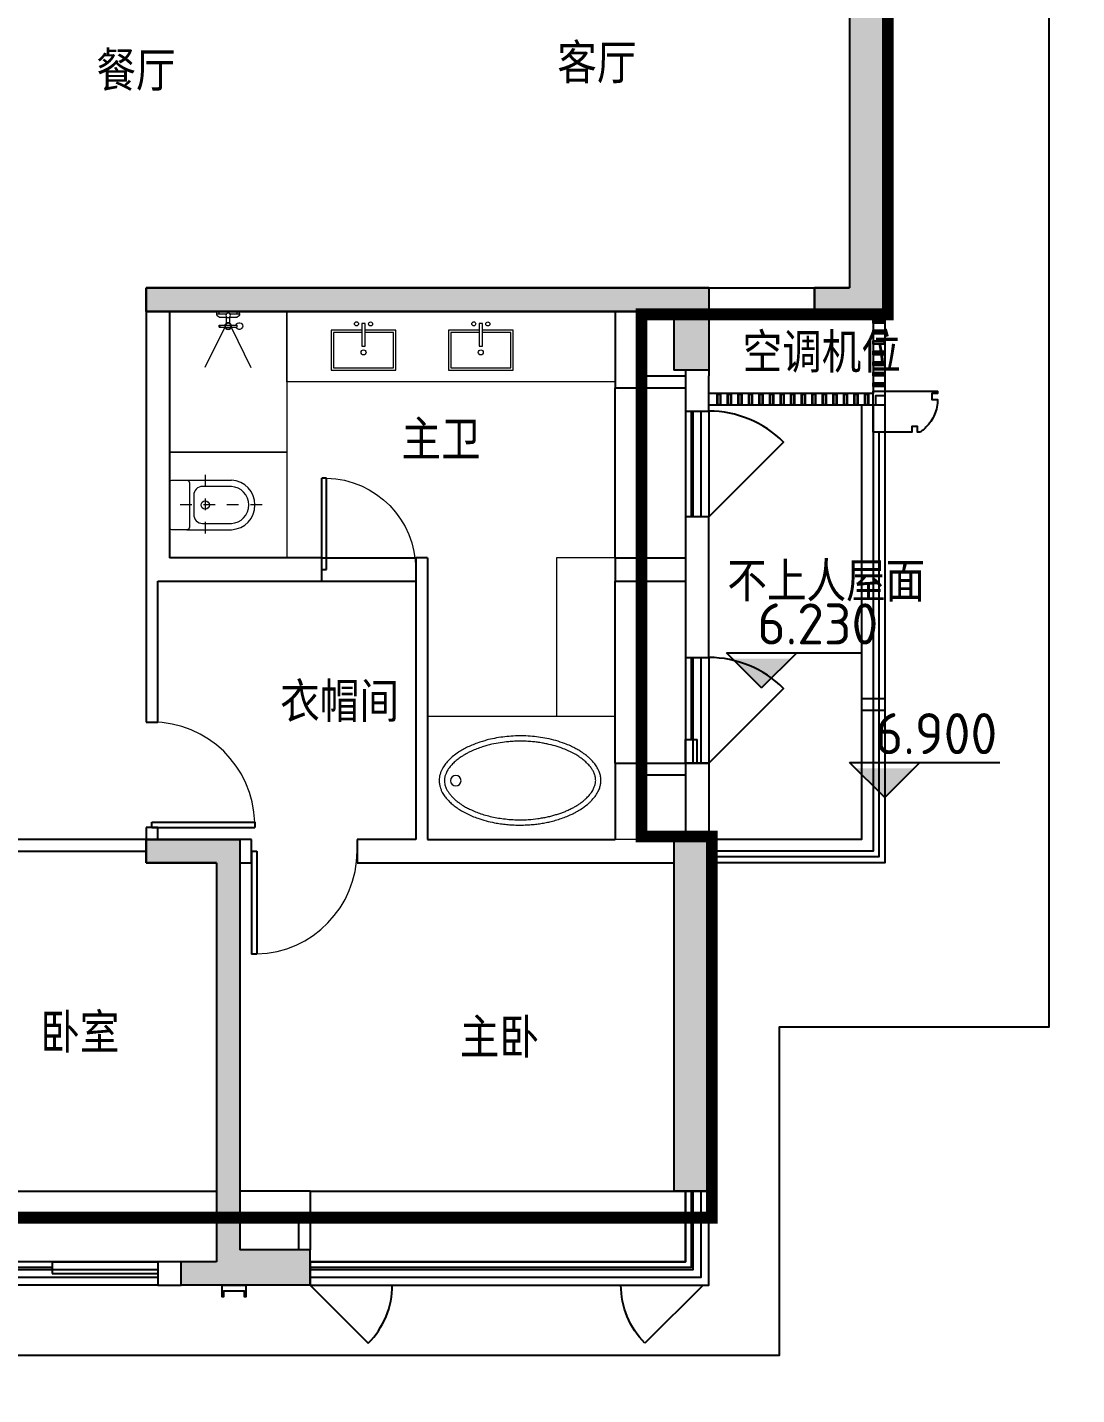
# Model space of a CAD drawing. Extents: x 512858 to 514372, y -232486 to -231710.
# Drawn here: x 513235.27 to 513244.21, y -231969.71 to -231958.06 of the extents above; entities that cross this region are included whole.
import ezdxf

# ---------------------------------------------------------------- set-up
doc = ezdxf.new("R2010")
doc.units = 0
doc.header["$LTSCALE"] = 1000
for name, pattern in [('B1+B2户型(2#3F右单元报审版）$0$__DASH', [0.35, 0.25, -0.1]), ('B1+B2户型(2#3F右单元报审版）$0$DASH', [0.35, 0.25, -0.1]), ('CACHE2', [0.1875, 0.125, -0.0625])]:
    doc.linetypes.add(name, pattern=pattern)
doc.layers.get('0').update_dxf_attribs({"color": 252})
for name, color, linetype in [('$计算结果', 7, 'Continuous'), ('0-铝板', 253, 'Continuous'), ('1-看线', 253, 'Continuous'), ('6#-造型-1F（实施版）金属型材-METAL-S', 253, 'Continuous'), ('A-ANNO-100-DIM-E', 253, 'Continuous'), ('A-ANNO-100-TXT', 252, 'Continuous'), ('A-GLAZ-E', 253, 'Continuous'), ('A-METAL-E', 253, 'Continuous'), ('A-PATT-COLU', 253, 'Continuous'), ('A-STR-CONC-B', 252, 'Continuous'), ('A-STR-CONC-E', 253, 'Continuous'), ('A-STR-CONC-H', 253, 'Continuous'), ('A-WALL-S', 252, 'Continuous'), ('B1+B2户型(2#3F右单元报审版）$0$A-DOOR', 253, 'Continuous'), ('B1+B2户型(2#3F右单元报审版）$0$A-METAL-S', 253, 'Continuous'), ('B1+B2户型(2#3F右单元报审版）$0$A-PART-S', 253, 'Continuous'), ('B1+B2户型(2#3F右单元报审版）$0$A-PATT-COLU', 253, 'Continuous'), ('B1+B2户型(2#3F右单元报审版）$0$A-STR-CONC-B', 253, 'Continuous'), ('B1+B2户型(2#3F右单元报审版）$0$A-STR-CONC-E', 253, 'Continuous'), ('B1+B2户型(2#3F右单元报审版）$0$A-STR-CONC-H', 253, 'Continuous'), ('B1+B2户型(2#3F右单元报审版）$0$A-WALL-S', 253, 'Continuous'), ('B1+B2户型(2#3F右单元报审版）$0$A-WINDOW', 253, 'Continuous'), ('PUB_TEXT', 252, 'Continuous')]:
    doc.layers.add(name, color=color, linetype=linetype)
doc.layers.add('B1+B2户型(2#3F右单元报审版）$0$AE-FURN-MOVE', color=253, linetype='Continuous', lineweight=20)
doc.layers.add('面积-计容-住宅-1', color=1, linetype='Continuous', lineweight=0)
doc.styles.add('dw', font='simhei.ttf')
doc.styles.add('TYDG_02', font='TSSDENG.shx', dxfattribs={"width": 0.8, "bigfont": 'hztxt.shx'})

# ---------------------------------------------------------------- blocks, each defined once
blk = doc.blocks.new('1新683F结构')
at = {"layer": 'A-PATT-COLU'}
for points in [[(-99807, -997171), (-99807, -1000971), (-99507, -1001171), (-99507, -997171)], [(-101307, -1001171), (-101007, -1000971), (-105807, -1000971), (-105807, -1001171)], [(-101007, -1000971), (-101307, -1001171), (-101307, -1001671), (-101007, -1001671)], [(-99507, -1001171), (-99807, -1000971), (-100107, -1000971), (-100107, -1001171)], [(-105207, -1005871), (-105007, -1005671), (-105807, -1005671), (-105807, -1005871)], [(-105007, -1005671), (-105207, -1005871), (-105207, -1009271), (-105107, -1009304), (-105007, -1009171)], [(-101307, -1005671), (-101307, -1008671), (-101007, -1008671), (-101007, -1005671)], [(-104407, -1009171), (-105007, -1009171), (-105107, -1009304), (-105107, -1009471), (-104407, -1009471)], [(-105107, -1009304), (-105207, -1009271), (-105507, -1009271), (-105507, -1009471), (-105107, -1009471)]]:
    blk.add_hatch(color=256, dxfattribs=at).paths.add_polyline_path(points)
at = {"layer": 'A-STR-CONC-B'}
for p, q in [((-99807, -997171), (-99807, -1000971)), ((-99507, -997171), (-99507, -1001171)), ((-101007, -1000971), (-105807, -1000971)), ((-105807, -1001171), (-105807, -1000971)), ((-101007, -1000971), (-101007, -1001671)), ((-99807, -1000971), (-100107, -1000971)), ((-100107, -1001171), (-100107, -1000971)), ((-101307, -1001171), (-105807, -1001171)), ((-101307, -1001171), (-101307, -1001671)), ((-99507, -1001171), (-100107, -1001171)), ((-101007, -1001671), (-101307, -1001671)), ((-105007, -1005671), (-105807, -1005671)), ((-105807, -1005871), (-105807, -1005671)), ((-105007, -1005671), (-105007, -1009171)), ((-101307, -1005671), (-101307, -1008671)), ((-101007, -1005671), (-101307, -1005671)), ((-101007, -1005671), (-101007, -1008671)), ((-105207, -1005871), (-105807, -1005871)), ((-105207, -1005871), (-105207, -1009271)), ((-101007, -1008671), (-101307, -1008671)), ((-104407, -1009171), (-105007, -1009171)), ((-104407, -1009471), (-104407, -1009171)), ((-105207, -1009271), (-105507, -1009271)), ((-105507, -1009471), (-105507, -1009271)), ((-105107, -1009471), (-105507, -1009471)), ((-104407, -1009471), (-105107, -1009471))]:
    blk.add_line(p, q, dxfattribs=at)
blk = doc.blocks.new('1新137B1+B2户型(2#3F右单元报审版）$0$6986586658ff3d')
at = {"layer": 'B1+B2户型(2#3F右单元报审版）$0$AE-FURN-MOVE'}
for p, q in [((-101, 77), (-82, 77)), ((-101, -77), (-101, 77)), ((-82, -77), (-82, 77)), ((-66, 14), (-13, 14)), ((-14, 13), (-14, 77)), ((13, 14), (14, 14)), ((14, 96), (34, 96)), ((14, 13), (14, 96)), ((14, 77), (34, 77)), ((-101, -67), (-82, -67)), ((-101, -77), (-82, -77)), ((-66, -14), (-13, -14)), ((-14, -77), (-14, -13)), ((13, -14), (14, -14)), ((14, -96), (14, -13)), ((14, -77), (34, -77)), ((14, -96), (34, -96))]:
    blk.add_line(p, q, dxfattribs=at)
for points in [[(-101, 27), (-445, 194)], [(-99, -28), (-445, -197)]]:
    blk.add_lwpolyline(points, dxfattribs=at)
for centre, radius in [((-91, 0), 28.8), ((-91, 0), 24), ((0, 0), 19.2)]:
    blk.add_circle(centre, radius, dxfattribs=at)
for centre, radius, start, end in [((-91, 96), 28.8, 289.4712, 250.5288), ((10, 72), 24.4, 78.4801, 168.9001), ((10, -72), 24.4, 191.0999, 281.5199)]:
    blk.add_arc(centre, radius, start, end, dxfattribs=at)
blk = doc.blocks.new('1新134B1+B2户型(2#3F右单元报审版）$0$69865866586652f-nezb')
at = {"color": 250, "linetype": 'B1+B2户型(2#3F右单元报审版）$0$DASH', "ltscale": 0.2}
for p, q in [((296757, 367901), (296757, 367111)), ((296501, 367416), (297013, 367416))]:
    blk.add_line(p, q, dxfattribs=at)
for p, q in [((296546, 367259), (296546, 367641)), ((296968, 367259), (296968, 367641))]:
    blk.add_line(p, q)
at = {"color": 250}
blk.add_lwpolyline([(296599, 367641), (296599, 367393, 0.414214), (296674, 367318), (296839, 367318, 0.414214), (296914, 367393), (296914, 367641)], format="xyb", dxfattribs=at)
blk.add_lwpolyline([(296546, 367259, -0.414214), (296567, 367281), (296947, 367281, -0.414214), (296968, 367259), (296968, 367132, -0.414214), (296947, 367111), (296567, 367111, -0.414214), (296546, 367132)], format="xyb", close=True)
blk.add_circle((296757, 367416), 35.2, dxfattribs=at)
blk.add_arc((296757, 367629), 211, 3.0492, 176.9508)
blk.add_arc((296757, 367629), 158, 3.0492, 176.9508, dxfattribs=at)
blk = doc.blocks.new('1新133B1+B2户型(2#3F右单元报审版）$0$235345')
at = {"layer": 'B1+B2户型(2#3F右单元报审版）$0$AE-FURN-MOVE', "extrusion": (0.001411, -2.82684e-05, 0.999999)}
for points in [[(20, 289), (20, 550), (-320, 550), (-320, 0), (20, 0), (20, 261)], [(0, 289), (0, 530), (-300, 530), (-300, 20), (0, 20), (0, 261)]]:
    blk.add_lwpolyline(points, dxfattribs=at)
at = {"layer": 'B1+B2户型(2#3F右单元报审版）$0$AE-FURN-MOVE', "extrusion": (0.001411, -2.82684e-05, 0.999999), "elevation": -1}
blk.add_lwpolyline([(-116, 261), (78, 261), (78, 289), (-116, 289)], close=True, dxfattribs=at)
at = {"layer": 'B1+B2户型(2#3F右单元报审版）$0$AE-FURN-MOVE'}
for centre, radius in [((74, 335), 17.1), ((-169, 275), 21.4), ((73, 215), 17.1)]:
    blk.add_circle(centre, radius, dxfattribs=at)
blk = doc.blocks.new('1新140B1+B2户型(2#3F右单元报审版）$0$yg')
at = {"layer": 'B1+B2户型(2#3F右单元报审版）$0$AE-FURN-MOVE'}
blk.add_circle((157, 0), 50, dxfattribs=at)
for points, knots in [([(0, 0), (0, -4), (0, -8), (1, -17), (1, -22), (2, -31), (3, -34), (4, -43), (5, -48), (8, -59), (10, -64), (14, -78), (18, -87), (26, -104), (30, -113), (43, -134), (51, -147), (71, -172), (82, -184), (107, -209), (120, -222), (150, -246), (166, -258), (197, -278), (211, -287), (241, -303), (256, -311), (288, -327), (304, -334), (339, -348), (356, -355), (390, -366), (405, -371), (436, -380), (452, -385), (493, -395), (518, -400), (570, -409), (596, -413), (649, -419), (675, -421), (729, -424), (756, -424), (809, -424), (836, -423), (890, -419), (916, -416), (968, -409), (994, -405), (1049, -394), (1078, -387), (1134, -371), (1161, -362), (1207, -345), (1226, -337), (1259, -322), (1273, -315), (1299, -301), (1311, -294), (1334, -281), (1346, -273), (1367, -259), (1377, -252), (1397, -237), (1406, -229), (1423, -214), (1431, -206), (1449, -189), (1458, -179), (1471, -163), (1476, -157), (1485, -144), (1489, -138), (1496, -126), (1500, -120), (1508, -104), (1512, -96), (1518, -81), (1520, -75), (1524, -63), (1526, -57), (1529, -44), (1530, -38), (1532, -25), (1532, -19), (1533, -9), (1533, -4), (1533, 3), (1532, 6), (1532, 14), (1531, 19), (1530, 31), (1529, 36), (1527, 47), (1525, 53), (1522, 64), (1520, 70), (1512, 90), (1506, 103), (1489, 132), (1480, 146), (1461, 169), (1453, 178), (1439, 193), (1433, 199), (1419, 212), (1413, 218), (1386, 240), (1365, 255), (1328, 279), (1314, 288), (1288, 302), (1278, 307), (1257, 318), (1245, 323), (1218, 335), (1201, 342), (1166, 355), (1148, 361), (1112, 373), (1093, 378), (1058, 387), (1042, 391), (1009, 397), (992, 401), (959, 406), (942, 409), (907, 413), (890, 415), (854, 418), (834, 419), (795, 420), (775, 421), (736, 420), (716, 420), (677, 418), (658, 416), (619, 413), (600, 410), (562, 405), (543, 402), (497, 393), (470, 387), (418, 373), (392, 365), (349, 350), (330, 343), (295, 328), (277, 320), (244, 303), (228, 295), (198, 277), (184, 268), (157, 249), (144, 239), (120, 220), (109, 210), (93, 194), (87, 188), (77, 177), (72, 171), (62, 160), (58, 154), (49, 142), (45, 136), (37, 123), (33, 117), (25, 102), (21, 94), (14, 76), (11, 68), (7, 54), (6, 48), (4, 39), (3, 35), (2, 27), (1, 23), (1, 15), (0, 12), (0, 5), (0, 3), (0, 0)], [0, 0, 0, 0, 0.037021, 0.037021, 0.080732, 0.080732, 0.113851, 0.113851, 0.160008, 0.160008, 0.207084, 0.207084, 0.280428, 0.280428, 0.353771, 0.353771, 0.455292, 0.455292, 0.556813, 0.556813, 0.658334, 0.658334, 0.759855, 0.759855, 0.837553, 0.837553, 0.915251, 0.915251, 0.992948, 0.992948, 1.070646, 1.070646, 1.135217, 1.135217, 1.199787, 1.199787, 1.297776, 1.297776, 1.395764, 1.395764, 1.493752, 1.493752, 1.591741, 1.591741, 1.689729, 1.689729, 1.787717, 1.787717, 1.885706, 1.885706, 2.000766, 2.000766, 2.115826, 2.115826, 2.201815, 2.201815, 2.271991, 2.271991, 2.335451, 2.335451, 2.39891, 2.39891, 2.462369, 2.462369, 2.525829, 2.525829, 2.589288, 2.589288, 2.668531, 2.668531, 2.719375, 2.719375, 2.770219, 2.770219, 2.821062, 2.821062, 2.895968, 2.895968, 2.946183, 2.946183, 3.001676, 3.001676, 3.057168, 3.057168, 3.112661, 3.112661, 3.152327, 3.152327, 3.177247, 3.177247, 3.227089, 3.227089, 3.276931, 3.276931, 3.326773, 3.326773, 3.376615, 3.376615, 3.492619, 3.492619, 3.608623, 3.608623, 3.68062, 3.68062, 3.731228, 3.731228, 3.781836, 3.781836, 3.91484, 3.91484, 3.993303, 3.993303, 4.046118, 4.046118, 4.098933, 4.098933, 4.175453, 4.175453, 4.251973, 4.251973, 4.328494, 4.328494, 4.392238, 4.392238, 4.455982, 4.455982, 4.519726, 4.519726, 4.58347, 4.58347, 4.654987, 4.654987, 4.726504, 4.726504, 4.798021, 4.798021, 4.869538, 4.869538, 4.941055, 4.941055, 5.012573, 5.012573, 5.118454, 5.118454, 5.224335, 5.224335, 5.306415, 5.306415, 5.388495, 5.388495, 5.470575, 5.470575, 5.552655, 5.552655, 5.634735, 5.634735, 5.716815, 5.716815, 5.763416, 5.763416, 5.810018, 5.810018, 5.85662, 5.85662, 5.907934, 5.907934, 5.959249, 5.959249, 6.032726, 6.032726, 6.106203, 6.106203, 6.154904, 6.154904, 6.190129, 6.190129, 6.225355, 6.225355, 6.259538, 6.259538, 6.283185, 6.283185, 6.283185, 6.283185]), ([(50, 0), (50, -5), (50, -11), (51, -20), (52, -25), (53, -33), (54, -37), (56, -46), (58, -51), (61, -60), (63, -64), (69, -80), (75, -91), (87, -110), (92, -118), (102, -131), (107, -137), (116, -147), (121, -153), (132, -164), (137, -169), (148, -179), (154, -185), (167, -195), (173, -200), (193, -215), (206, -224), (229, -239), (238, -244), (257, -255), (266, -260), (286, -271), (296, -276), (323, -288), (339, -295), (373, -308), (391, -314), (424, -325), (438, -329), (468, -337), (484, -341), (525, -351), (552, -356), (605, -364), (632, -367), (678, -371), (696, -372), (733, -374), (751, -374), (788, -374), (806, -374), (844, -372), (864, -371), (899, -367), (915, -366), (946, -362), (962, -359), (992, -354), (1006, -351), (1047, -343), (1074, -336), (1126, -321), (1151, -312), (1194, -296), (1213, -288), (1239, -276), (1248, -271), (1266, -262), (1274, -258), (1290, -249), (1297, -245), (1310, -237), (1317, -232), (1331, -223), (1339, -218), (1352, -208), (1358, -203), (1370, -194), (1376, -189), (1392, -175), (1401, -166), (1415, -151), (1420, -146), (1428, -136), (1432, -131), (1439, -122), (1442, -117), (1452, -103), (1457, -94), (1464, -80), (1467, -75), (1471, -64), (1473, -58), (1476, -49), (1477, -45), (1479, -38), (1479, -35), (1481, -29), (1481, -26), (1482, -20), (1482, -18), (1482, -13), (1482, -10), (1483, -3), (1483, 1), (1482, 10), (1482, 15), (1481, 23), (1480, 26), (1478, 35), (1477, 40), (1474, 49), (1472, 54), (1468, 65), (1466, 70), (1461, 81), (1458, 86), (1451, 98), (1447, 104), (1439, 116), (1436, 120), (1428, 130), (1424, 135), (1412, 149), (1402, 159), (1386, 175), (1379, 181), (1366, 191), (1360, 196), (1348, 206), (1341, 210), (1327, 221), (1318, 226), (1301, 237), (1292, 243), (1272, 254), (1262, 259), (1238, 271), (1225, 277), (1201, 288), (1190, 293), (1167, 301), (1156, 306), (1132, 314), (1119, 318), (1094, 325), (1081, 329), (1054, 336), (1040, 340), (1011, 346), (996, 349), (967, 354), (951, 357), (906, 363), (875, 366), (821, 370), (797, 370), (754, 371), (735, 370), (697, 369), (678, 368), (638, 364), (616, 362), (573, 356), (551, 352), (509, 344), (489, 340), (448, 329), (429, 324), (391, 312), (373, 306), (339, 292), (322, 285), (293, 272), (281, 266), (256, 253), (243, 246), (222, 233), (215, 228), (200, 218), (193, 213), (176, 201), (167, 194), (153, 182), (148, 178), (139, 169), (134, 165), (122, 152), (114, 144), (100, 127), (94, 118), (83, 102), (78, 94), (69, 79), (66, 71), (61, 59), (59, 53), (55, 41), (54, 35), (51, 22), (51, 15), (50, 6), (50, 3), (50, 0)], [0, 0, 0, 0, 0.063551, 0.063551, 0.112445, 0.112445, 0.161338, 0.161338, 0.210745, 0.210745, 0.260152, 0.260152, 0.374501, 0.374501, 0.446731, 0.446731, 0.496686, 0.496686, 0.546641, 0.546641, 0.594786, 0.594786, 0.642931, 0.642931, 0.691076, 0.691076, 0.778683, 0.778683, 0.831735, 0.831735, 0.884787, 0.884787, 0.937839, 0.937839, 1.017992, 1.017992, 1.098145, 1.098145, 1.161479, 1.161479, 1.225971, 1.225971, 1.331338, 1.331338, 1.436706, 1.436706, 1.506435, 1.506435, 1.576165, 1.576165, 1.645894, 1.645894, 1.720048, 1.720048, 1.781579, 1.781579, 1.843111, 1.843111, 1.899371, 1.899371, 2.011891, 2.011891, 2.124411, 2.124411, 2.213491, 2.213491, 2.260409, 2.260409, 2.307328, 2.307328, 2.347694, 2.347694, 2.388061, 2.388061, 2.438513, 2.438513, 2.481394, 2.481394, 2.524274, 2.524274, 2.610034, 2.610034, 2.658521, 2.658521, 2.702819, 2.702819, 2.747116, 2.747116, 2.835711, 2.835711, 2.890833, 2.890833, 2.952008, 2.952008, 2.99153, 2.99153, 3.031052, 3.031052, 3.063824, 3.063824, 3.096596, 3.096596, 3.123505, 3.123505, 3.177323, 3.177323, 3.231141, 3.231141, 3.272252, 3.272252, 3.326686, 3.326686, 3.38112, 3.38112, 3.435555, 3.435555, 3.489989, 3.489989, 3.552714, 3.552714, 3.597223, 3.597223, 3.641732, 3.641732, 3.730751, 3.730751, 3.784873, 3.784873, 3.828851, 3.828851, 3.872829, 3.872829, 3.925913, 3.925913, 3.978997, 3.978997, 4.036125, 4.036125, 4.103233, 4.103233, 4.156175, 4.156175, 4.209118, 4.209118, 4.263967, 4.263967, 4.318817, 4.318817, 4.378019, 4.378019, 4.437222, 4.437222, 4.496424, 4.496424, 4.614829, 4.614829, 4.705101, 4.705101, 4.776994, 4.776994, 4.848886, 4.848886, 4.933348, 4.933348, 5.017809, 5.017809, 5.102271, 5.102271, 5.186733, 5.186733, 5.268161, 5.268161, 5.349588, 5.349588, 5.41233, 5.41233, 5.487032, 5.487032, 5.533635, 5.533635, 5.580738, 5.580738, 5.649342, 5.649342, 5.688436, 5.688436, 5.727529, 5.727529, 5.805717, 5.805717, 5.883904, 5.883904, 5.962091, 5.962091, 6.03947, 6.03947, 6.097192, 6.097192, 6.172115, 6.172115, 6.247037, 6.247037, 6.283185, 6.283185, 6.283185, 6.283185])]:
    blk.add_open_spline(points, degree=3, knots=knots, dxfattribs=at)
blk = doc.blocks.new('1新129B1+B2户型(2#3F右单元报审版）$0$$DorLib2D$00000114')
at = {"color": 0}
blk.add_line((0.5, 0), (-0.207, 0.707), dxfattribs=at)
blk.add_arc((0.5, 0), 1, 135, 180, dxfattribs=at)
blk = doc.blocks.new('1新132B1+B2户型(2#3F右单元报审版）$0$$WINLIB2D$00000001')
at = {"color": 0}
for points in [[(-0.5, 0.5), (-0.5, -0.5)], [(-0.5, 0.5), (0.5, 0.5)], [(0.5, -0.5), (0.5, 0.5)], [(0.5, 0.1667), (-0.5, 0.1667)], [(0.5, -0.1667), (-0.5, -0.1667)], [(-0.5, -0.5), (0.5, -0.5)]]:
    blk.add_lwpolyline(points, dxfattribs=at)
blk = doc.blocks.new('1新128B1+B2户型(2#3F右单元报审版）$0$$DorLib2D$00000001')
for p, q in [((0.45, 0.975), (0.5, 0.975)), ((0.45, 0), (0.45, 0.975)), ((0.5, 0), (0.5, 0.975)), ((0.5, 0), (0.45, 0))]:
    blk.add_line(p, q)
at = {"lineweight": 13}
blk.add_arc((0.475, 0), 0.975, 91.4693, 180, dxfattribs=at)
blk = doc.blocks.new('1新126B1+B2户型(2#3F右单元报审版）')
at = {"layer": 'B1+B2户型(2#3F右单元报审版）$0$A-PATT-COLU'}
for points in [[(-99507, -997471), (-99807, -997471), (-99807, -1000971), (-99507, -1001171)], [(-105807, -1001171), (-101707, -1001171), (-101707, -1000971), (-105807, -1000971)], [(-101707, -1000971), (-101707, -1001171), (-101307, -1001171), (-101007, -1000971)], [(-101007, -1000971), (-101307, -1001171), (-101307, -1001671), (-101007, -1001671)], [(-100107, -1001171), (-99507, -1001171), (-99807, -1000971), (-100107, -1000971)], [(-105807, -1005871), (-105207, -1005871), (-105007, -1005671), (-105807, -1005671)], [(-105007, -1005671), (-105207, -1005871), (-105207, -1008771), (-105007, -1008771)], [(-101307, -1005671), (-101307, -1005771), (-101007, -1005771), (-101007, -1005671)], [(-101007, -1005771), (-101307, -1005771), (-101307, -1008671), (-101007, -1008671)], [(-105007, -1008771), (-105207, -1008771), (-105207, -1009271), (-105107, -1009304), (-105007, -1009171)], [(-104507, -1009471), (-104507, -1009171), (-105007, -1009171), (-105107, -1009304), (-105107, -1009471)], [(-104407, -1009171), (-104507, -1009171), (-104507, -1009471), (-104407, -1009471)], [(-105107, -1009304), (-105207, -1009271), (-105507, -1009271), (-105507, -1009471), (-105107, -1009471)]]:
    blk.add_hatch(color=256, dxfattribs=at).paths.add_polyline_path(points)
at = {"layer": 'B1+B2户型(2#3F右单元报审版）$0$A-DOOR'}
for p, q in [((-104307, -1003271), (-103507, -1003271)), ((-104307, -1003471), (-103507, -1003471))]:
    blk.add_line(p, q, dxfattribs=at)
at = {"layer": 'B1+B2户型(2#3F右单元报审版）$0$A-METAL-S'}
for points in [[(-99507, -1001241), (-99507, -1001271), (-99607, -1001271), (-99607, -1001241)], [(-99512, -1001246), (-99512, -1001266), (-99602, -1001266), (-99602, -1001246)], [(-99507, -1001331), (-99507, -1001361), (-99607, -1001361), (-99607, -1001331)], [(-99512, -1001336), (-99512, -1001356), (-99602, -1001356), (-99602, -1001336)], [(-99507, -1001421), (-99507, -1001451), (-99607, -1001451), (-99607, -1001421)], [(-99512, -1001426), (-99512, -1001446), (-99602, -1001446), (-99602, -1001426)], [(-99507, -1001511), (-99507, -1001541), (-99607, -1001541), (-99607, -1001511)], [(-99507, -1001601), (-99507, -1001631), (-99607, -1001631), (-99607, -1001601)], [(-99512, -1001516), (-99512, -1001536), (-99602, -1001536), (-99602, -1001516)], [(-99512, -1001606), (-99512, -1001626), (-99602, -1001626), (-99602, -1001606)], [(-99507, -1001691), (-99507, -1001721), (-99607, -1001721), (-99607, -1001691)], [(-99512, -1001696), (-99512, -1001716), (-99602, -1001716), (-99602, -1001696)], [(-99507, -1001781), (-99507, -1001811), (-99607, -1001811), (-99607, -1001781)], [(-99512, -1001786), (-99512, -1001806), (-99602, -1001806), (-99602, -1001786)], [(-100907, -1001971), (-100937, -1001971), (-100937, -1001871), (-100907, -1001871)], [(-100912, -1001966), (-100932, -1001966), (-100932, -1001876), (-100912, -1001876)], [(-100817, -1001971), (-100847, -1001971), (-100847, -1001871), (-100817, -1001871)], [(-100822, -1001966), (-100842, -1001966), (-100842, -1001876), (-100822, -1001876)], [(-100727, -1001971), (-100757, -1001971), (-100757, -1001871), (-100727, -1001871)], [(-100732, -1001966), (-100752, -1001966), (-100752, -1001876), (-100732, -1001876)], [(-100637, -1001971), (-100667, -1001971), (-100667, -1001871), (-100637, -1001871)], [(-100642, -1001966), (-100662, -1001966), (-100662, -1001876), (-100642, -1001876)], [(-100547, -1001971), (-100577, -1001971), (-100577, -1001871), (-100547, -1001871)], [(-100552, -1001966), (-100572, -1001966), (-100572, -1001876), (-100552, -1001876)], [(-100457, -1001971), (-100487, -1001971), (-100487, -1001871), (-100457, -1001871)], [(-100462, -1001966), (-100482, -1001966), (-100482, -1001876), (-100462, -1001876)], [(-100367, -1001971), (-100397, -1001971), (-100397, -1001871), (-100367, -1001871)], [(-100372, -1001966), (-100392, -1001966), (-100392, -1001876), (-100372, -1001876)], [(-100277, -1001971), (-100307, -1001971), (-100307, -1001871), (-100277, -1001871)], [(-100282, -1001966), (-100302, -1001966), (-100302, -1001876), (-100282, -1001876)], [(-100187, -1001971), (-100217, -1001971), (-100217, -1001871), (-100187, -1001871)], [(-100192, -1001966), (-100212, -1001966), (-100212, -1001876), (-100192, -1001876)], [(-100097, -1001971), (-100127, -1001971), (-100127, -1001871), (-100097, -1001871)], [(-100102, -1001966), (-100122, -1001966), (-100122, -1001876), (-100102, -1001876)], [(-100007, -1001971), (-100037, -1001971), (-100037, -1001871), (-100007, -1001871)], [(-100012, -1001966), (-100032, -1001966), (-100032, -1001876), (-100012, -1001876)], [(-99917, -1001971), (-99947, -1001971), (-99947, -1001871), (-99917, -1001871)], [(-99922, -1001966), (-99942, -1001966), (-99942, -1001876), (-99922, -1001876)], [(-99827, -1001971), (-99857, -1001971), (-99857, -1001871), (-99827, -1001871)], [(-99832, -1001966), (-99852, -1001966), (-99852, -1001876), (-99832, -1001876)], [(-99737, -1001971), (-99767, -1001971), (-99767, -1001871), (-99737, -1001871)], [(-99742, -1001966), (-99762, -1001966), (-99762, -1001876), (-99742, -1001876)], [(-99647, -1001971), (-99677, -1001971), (-99677, -1001871), (-99647, -1001871)], [(-99652, -1001966), (-99672, -1001966), (-99672, -1001876), (-99652, -1001876)]]:
    blk.add_lwpolyline(points, close=True, dxfattribs=at)
blk.add_lwpolyline([(-99507, -1001891), (-99587, -1001891), (-99587, -1001971)], dxfattribs=at)
at = {"layer": 'B1+B2户型(2#3F右单元报审版）$0$A-PART-S'}
for p, q in [((-101007, -1000971), (-100107, -1000971)), ((-101007, -1001171), (-100107, -1001171)), ((-101207, -1001671), (-101207, -1001721)), ((-101207, -1001721), (-101207, -1002021)), ((-101007, -1001671), (-101007, -1001721)), ((-101007, -1002021), (-101007, -1001721)), ((-101207, -1002021), (-101007, -1002021)), ((-101007, -1002921), (-101207, -1002921)), ((-101207, -1002921), (-101207, -1003371)), ((-101007, -1003371), (-101007, -1002921)), ((-101207, -1003371), (-101207, -1004121)), ((-101007, -1004121), (-101007, -1003371)), ((-101207, -1004121), (-101007, -1004121)), ((-101207, -1005021), (-101207, -1005671)), ((-101207, -1005021), (-101007, -1005021)), ((-101007, -1005021), (-101007, -1005671)), ((-105507, -1009271), (-105707, -1009271)), ((-105707, -1009271), (-105707, -1009471)), ((-105707, -1009471), (-105507, -1009471))]:
    blk.add_line(p, q, dxfattribs=at)
at = {"layer": 'B1+B2户型(2#3F右单元报审版）$0$A-STR-CONC-B'}
for p, q in [((-99807, -997471), (-99807, -1000971)), ((-99507, -997471), (-99507, -1001171)), ((-105807, -1000971), (-101707, -1000971)), ((-105807, -1000971), (-105807, -1001171)), ((-101707, -1000971), (-101007, -1000971)), ((-101007, -1000971), (-101007, -1001671)), ((-100107, -1000971), (-99807, -1000971)), ((-100107, -1000971), (-100107, -1001171)), ((-105807, -1001171), (-101707, -1001171)), ((-101707, -1001171), (-101307, -1001171)), ((-101307, -1001171), (-101307, -1001671)), ((-100107, -1001171), (-99507, -1001171)), ((-101007, -1001671), (-101307, -1001671)), ((-105807, -1005671), (-105007, -1005671)), ((-105807, -1005671), (-105807, -1005871)), ((-105007, -1005671), (-105007, -1008771)), ((-101307, -1005671), (-101307, -1005771)), ((-101007, -1005671), (-101307, -1005671)), ((-101007, -1005671), (-101007, -1005771)), ((-101307, -1005771), (-101307, -1008671)), ((-101007, -1005771), (-101007, -1008671)), ((-105807, -1005871), (-105207, -1005871)), ((-105207, -1005871), (-105207, -1008771)), ((-101007, -1008671), (-101307, -1008671)), ((-105207, -1008771), (-105207, -1009271)), ((-105007, -1008771), (-105007, -1009171)), ((-104507, -1009171), (-105007, -1009171)), ((-104407, -1009171), (-104507, -1009171)), ((-104407, -1009471), (-104407, -1009171)), ((-105207, -1009271), (-105507, -1009271)), ((-105507, -1009471), (-105507, -1009271)), ((-105107, -1009471), (-105507, -1009471)), ((-104507, -1009471), (-105107, -1009471)), ((-104407, -1009471), (-104507, -1009471))]:
    blk.add_line(p, q, dxfattribs=at)
at = {"layer": 'B1+B2户型(2#3F右单元报审版）$0$A-STR-CONC-E'}
for points in [[(-99507, -1001171), (-99507, -1001971), (-101007, -1001971)], [(-99607, -1001171), (-99607, -1001871), (-101007, -1001871)], [(-101807, -1003271), (-101807, -1001821)], [(-101807, -1005021), (-101807, -1003471)], [(-107807, -1008671), (-105207, -1008671)], [(-104407, -1008671), (-101207, -1008671)]]:
    blk.add_lwpolyline(points, dxfattribs=at)
at = {"layer": 'B1+B2户型(2#3F右单元报审版）$0$A-STR-CONC-H', "linetype": 'B1+B2户型(2#3F右单元报审版）$0$DASH'}
for points in [[(-101607, -1003271), (-101607, -1001821)], [(-101607, -1005021), (-101607, -1003471)], [(-107807, -1008871), (-105207, -1008871)], [(-104407, -1008871), (-101207, -1008871)]]:
    blk.add_lwpolyline(points, dxfattribs=at)
at = {"layer": 'B1+B2户型(2#3F右单元报审版）$0$A-WALL-S'}
for p, q in [((-105807, -1001171), (-105807, -1003371)), ((-105607, -1001171), (-105607, -1003271)), ((-101807, -1001171), (-101807, -1001821)), ((-101607, -1001171), (-101607, -1001721)), ((-101607, -1001721), (-101207, -1001721)), ((-101807, -1001821), (-101207, -1001821)), ((-104307, -1003271), (-105607, -1003271)), ((-104307, -1003471), (-104307, -1003271)), ((-103407, -1003271), (-103507, -1003271)), ((-103507, -1003271), (-103507, -1003471)), ((-103407, -1003271), (-103407, -1005671)), ((-101807, -1003271), (-101207, -1003271)), ((-101807, -1003271), (-101807, -1003471)), ((-105807, -1003371), (-105807, -1004671)), ((-105707, -1003471), (-104307, -1003471)), ((-105707, -1004671), (-105707, -1003471)), ((-103507, -1003471), (-103507, -1005671)), ((-101807, -1003471), (-101207, -1003471)), ((-105807, -1004671), (-105707, -1004671)), ((-101807, -1005021), (-101207, -1005021)), ((-101807, -1005021), (-101807, -1005671)), ((-101607, -1005121), (-101207, -1005121)), ((-101607, -1005121), (-101607, -1005671)), ((-105707, -1005571), (-105807, -1005571)), ((-105807, -1005571), (-105807, -1005671)), ((-105707, -1005671), (-105707, -1005571)), ((-105807, -1005671), (-107107, -1005671)), ((-105807, -1005671), (-105707, -1005671)), ((-104907, -1005671), (-105007, -1005671)), ((-104907, -1005871), (-104907, -1005671)), ((-103507, -1005671), (-104007, -1005671)), ((-104007, -1005671), (-104007, -1005871)), ((-103407, -1005671), (-101807, -1005671)), ((-101607, -1005671), (-101307, -1005671)), ((-107107, -1005771), (-105807, -1005771)), ((-105007, -1005871), (-104907, -1005871)), ((-104007, -1005871), (-103507, -1005871)), ((-103507, -1005871), (-101707, -1005871)), ((-101707, -1005871), (-101307, -1005871)), ((-104407, -1008671), (-105007, -1008671)), ((-104407, -1008671), (-104407, -1009171)), ((-101207, -1008671), (-101007, -1008671)), ((-104507, -1008871), (-105007, -1008871)), ((-104507, -1008871), (-104507, -1009171)), ((-104407, -1009271), (-104407, -1009471))]:
    blk.add_line(p, q, dxfattribs=at)
at = {"layer": 'B1+B2户型(2#3F右单元报审版）$0$A-WINDOW'}
for p, q in [((-101207, -1008671), (-101007, -1008671)), ((-104407, -1009271), (-104407, -1009471))]:
    blk.add_line(p, q, dxfattribs=at)
at = {"layer": 'B1+B2户型(2#3F右单元报审版）$0$A-WINDOW', "extrusion": (0, 0, -1)}
for points in [[(101007, -1002921), (100371, -1002285, -0.198912), (101007, -1002021)], [(101007, -1005021), (100371, -1004385, -0.198912), (101007, -1004121)]]:
    blk.add_lwpolyline(points, format="xyb", dxfattribs=at)
at = {"layer": 'B1+B2户型(2#3F右单元报审版）$0$A-WINDOW'}
for points in [[(-104407, -1009271), (-101207, -1009271), (-101207, -1008671)], [(-104407, -1009404), (-101074, -1009404), (-101074, -1008671)], [(-104407, -1009338), (-101140, -1009338), (-101140, -1008671)], [(-104407, -1009471), (-101007, -1009471), (-101007, -1008671)]]:
    blk.add_lwpolyline(points, dxfattribs=at)
at = {"layer": 'B1+B2户型(2#3F右单元报审版）$0$AE-FURN-MOVE'}
for points in [[(-105607, -1001171), (-104607, -1001171), (-104607, -1002371), (-105607, -1002371)], [(-104607, -1001171), (-101807, -1001171), (-101807, -1001771), (-104607, -1001771)], [(-105607, -1002371), (-104607, -1002371), (-104607, -1003271), (-105607, -1003271)], [(-101807, -1003271), (-102307, -1003271), (-102307, -1004621), (-101807, -1004621)]]:
    blk.add_lwpolyline(points, close=True, dxfattribs=at)
for points in [[(-103407, -1004621), (-101807, -1004621)], [(-101307, -1005671), (-103407, -1005671)]]:
    blk.add_lwpolyline(points, dxfattribs=at)
at = {"extrusion": (-1.46937e-39, -1.44111e-29, -1), "xscale": -1, "zscale": -1, "rotation": 269.999911460355}
for p in [(103677, -1001351, 0), (102677, -1001351, 0)]:
    blk.add_blockref('1新133B1+B2户型(2#3F右单元报审版）$0$235345', p, dxfattribs=at)
at = {"extrusion": (1.44111e-29, 2.93873e-39, -1), "xscale": 0.9, "yscale": 0.9, "zscale": -0.9, "rotation": 180}
blk.add_blockref('1新140B1+B2户型(2#3F右单元报审版）$0$yg', (103307, -1005171), dxfattribs=at)
at = {"layer": 'B1+B2户型(2#3F右单元报审版）$0$A-DOOR', "xscale": -800, "yscale": 800, "zscale": 200}
blk.add_blockref('1新128B1+B2户型(2#3F右单元报审版）$0$$DorLib2D$00000001', (-103907, -1003371), dxfattribs=at)
at = {"layer": 'B1+B2户型(2#3F右单元报审版）$0$A-DOOR', "xscale": 900, "yscale": 900, "zscale": 100, "rotation": 270.0000000001207}
blk.add_blockref('1新128B1+B2户型(2#3F右单元报审版）$0$$DorLib2D$00000001', (-105757, -1005121), dxfattribs=at)
at = {"layer": 'B1+B2户型(2#3F右单元报审版）$0$A-DOOR', "linetype": 'B1+B2户型(2#3F右单元报审版）$0$__DASH', "xscale": -900, "yscale": -900, "zscale": 200}
blk.add_blockref('1新128B1+B2户型(2#3F右单元报审版）$0$$DorLib2D$00000001', (-104457, -1005771), dxfattribs=at)
at = {"layer": 'B1+B2户型(2#3F右单元报审版）$0$A-WINDOW', "yscale": -200, "zscale": 200}
for p, xscale, rotation in [((-101107, -1002471), 900, 269.9999327590289), ((-101107, -1004571), 900, 269.9999327590285), ((-106757, -1009371), 2100, 180)]:
    blk.add_blockref('1新132B1+B2户型(2#3F右单元报审版）$0$$WINLIB2D$00000001', p, dxfattribs=dict(at, xscale=xscale, rotation=rotation))
at = {"layer": 'B1+B2户型(2#3F右单元报审版）$0$A-WINDOW', "linetype": 'B1+B2户型(2#3F右单元报审版）$0$__DASH', "yscale": 700, "zscale": -700, "rotation": 180}
for p, xscale in [((-104057, -1009471), 700), ((-101407, -1009471), -700)]:
    blk.add_blockref('1新129B1+B2户型(2#3F右单元报审版）$0$$DorLib2D$00000114', p, dxfattribs=dict(at, xscale=xscale))
at = {"layer": 'B1+B2户型(2#3F右单元报审版）$0$AE-FURN-MOVE', "extrusion": (4.50757e-07, 2.82798e-05, 1), "xscale": -1.000000000000002, "rotation": 270}
blk.add_blockref('1新137B1+B2户型(2#3F右单元报审版）$0$6986586658ff3d', (-105107, -1001205, -28), dxfattribs=at)
at = {"layer": 'B1+B2户型(2#3F右单元报审版）$0$AE-FURN-MOVE', "extrusion": (-2.93874e-39, -1.44111e-29, -1), "xscale": -1, "zscale": -1, "rotation": 90}
blk.add_blockref('1新134B1+B2户型(2#3F右单元报审版）$0$69865866586652f-nezb', (472718, -706064), dxfattribs=at)
blk = doc.blocks.new('1新693fwy')
at = {"layer": '1-看线', "elevation": 0}
blk.add_lwpolyline([(-30900, 16600), (1500, 16600), (1500, 2100), (-800, 2100), (-800, -700), (-30900, -699)], dxfattribs=at)
blk = doc.blocks.new('1新166dwefgtegsfada')
at = {"layer": '6#-造型-1F（实施版）金属型材-METAL-S', "color": 130}
blk.add_lwpolyline([(1761940, -406929), (1761940, -407029), (1761950, -407029), (1761950, -406979), (1762130, -406979), (1762130, -407029), (1762140, -407029), (1762140, -406929), (1761940, -406929)], dxfattribs=at)
blk = doc.blocks.new('1新161dergregsaadad')
at = {"layer": '6#-造型-1F（实施版）金属型材-METAL-S', "color": 61}
blk.add_lwpolyline([(1756590, -399309), (1756040, -399309), (1756040, -399329), (1756090, -399329), (1756090, -399379), (1756040, -399379, 0.097374), (1756066, -399508, 0.097374), (1756139, -399617, 0.024265), (1756164, -399640, 0.024265), (1756190, -399659), (1756210, -399659), (1756210, -399609), (1756260, -399609), (1756260, -399659), (1756590, -399659)], format="xyb", close=True, dxfattribs=at)
blk = doc.blocks.new('1新83A$C5DA851EE')
blk.add_blockref('1新693fwy', (0, 0))
at = {"layer": '0-铝板', "color": 2, "xscale": -1}
for name in ['1新161dergregsaadad', '1新166dwefgtegsfada']:
    blk.add_blockref(name, (1756590, 406829, 0), dxfattribs=at)
blk = doc.blocks.new('1新178背衬墙3F')
at = {"layer": 'A-METAL-E', "elevation": 0}
for points in [[(60250, -1050), (60250, -1950)], [(60300, -1050), (60300, -1950)], [(60250, -3150), (60250, -3850)], [(60300, -3150), (60300, -3850)], [(60250, -7700), (60250, -8300), (57050, -8300)], [(60300, -7700), (60300, -8350), (57050, -8350)], [(54850, -8300), (53650, -8300)], [(54850, -8350), (53650, -8350)]]:
    blk.add_lwpolyline(points, dxfattribs=at)
at = {"layer": 'A-WALL-S'}
for p, q in [((60250, -4050), (60250, -3850)), ((60250, -3850), (60350, -3850)), ((60350, -4050), (60350, -3850)), ((60250, -4050), (60350, -4050)), ((54850, -8300), (55750, -8300)), ((54850, -8300), (54850, -8400)), ((55750, -8300), (55750, -8400)), ((54850, -8400), (55750, -8400))]:
    blk.add_line(p, q, dxfattribs=at)

msp = doc.modelspace()

# ---------------------------------------------------------------- hatches: boundary and pattern name
at = {"layer": 'A-ANNO-100-DIM-E'}
for points in [[(513241.528, -231963.689), (513241.278, -231963.439), (513241.778, -231963.439)], [(513242.578, -231964.624), (513242.328, -231964.374), (513242.828, -231964.374)]]:
    msp.add_hatch(color=252, dxfattribs=at).paths.add_polyline_path(points)

# ---------------------------------------------------------------- linework, layer by layer
at = {"layer": 'A-ANNO-100-DIM-E', "color": 252}
for p, q in [((513241.528, -231963.689), (513241.228, -231963.389)), ((513241.228, -231963.389), (513242.375, -231963.389)), ((513241.528, -231963.689), (513241.828, -231963.389)), ((513242.578, -231964.624), (513242.278, -231964.324)), ((513242.278, -231964.324), (513243.559, -231964.324)), ((513242.578, -231964.624), (513242.878, -231964.324))]:
    msp.add_line(p, q, dxfattribs=at)
at = {"layer": 'A-GLAZ-E', "color": 252, "elevation": 0}
for points in [[(513242.478, -231961.275), (513242.478, -231965.08), (513241.078, -231965.08)], [(513242.528, -231961.51), (513242.528, -231965.13), (513241.078, -231965.13)]]:
    msp.add_lwpolyline(points, dxfattribs=at)
at = {"layer": 'A-STR-CONC-E', "color": 252, "elevation": 0}
for points in [[(513242.378, -231961.275), (513242.378, -231964.98), (513241.078, -231964.98)], [(513242.578, -231961.28), (513242.578, -231965.18), (513241.078, -231965.18)]]:
    msp.add_lwpolyline(points, dxfattribs=at)
at = {"layer": 'A-STR-CONC-H', "color": 252, "linetype": 'CACHE2', "ltscale": 0.5, "elevation": 0}
for points in [[(513242.378, -231963.78), (513242.578, -231963.78)], [(513242.378, -231963.88), (513242.578, -231963.88)]]:
    msp.add_lwpolyline(points, dxfattribs=at)
at = {"layer": '面积-计容-住宅-1', "const_width": 0.1, "elevation": 0}
msp.add_lwpolyline([(513224.003, -231966.905), (513230.153, -231966.905), (513230.153, -231967.505), (513233.753, -231967.505), (513233.753, -231968.205), (513241.103, -231968.205), (513241.103, -231964.955), (513240.503, -231964.955), (513240.503, -231960.505), (513242.603, -231960.505), (513242.603, -231956.655), (513234.803, -231956.655), (513234.803, -231954.855), (513233.053, -231954.855), (513233.053, -231955.455), (513230.603, -231955.455), (513230.603, -231954.855), (513223.553, -231954.855)], dxfattribs=at)

# ---------------------------------------------------------------- block references
at = {"color": 252, "xscale": 0.001, "yscale": 0.001, "zscale": 0.001}
for name, p in [('1新83A$C5DA851EE', (513242.478, -231968.68)), ('1新126B1+B2户型(2#3F右单元报审版）', (513342.085, -230959.309)), ('1新683F结构', (513342.085, -230959.309)), ('1新178背衬墙3F', (513180.628, -231960.28))]:
    msp.add_blockref(name, p, dxfattribs=at)

# ---------------------------------------------------------------- texts
at = {"layer": '$计算结果', "insert": (513183.313, -231972.688), "char_height": 1.06217, "width": 84.98136, "attachment_point": 4, "style": 'dw'}
msp.add_mtext('  配电房免计容面积：66.87 = 66.87\\P本层免计容建筑面积：66.87 = 66.87\\P  住宅计容面积：342.02 + 34.17 + 6.07 + 0.5*(18.87 + 18.87 + 12.33 + 5.70 + 3.48 + 3.48) = 413.63\\P  社区文化活动中心计容面积：464.00 -(34.17 + 6.07) = 423.76\\P本层计容建筑面积：413.63 + 423.76 = 837.39\\P总面积：66.87 + 837.39 = 904.26', dxfattribs=at)
at = {"layer": 'A-ANNO-100-TXT', "color": 252, "style": 'TYDG_02'}
for s, p in [('餐厅', (513235.855, -231958.601)), ('客厅', (513239.785, -231958.536)), ('空调机位', (513241.365, -231961.002, -0.001)), ('主卫', (513238.457, -231961.746)), ('不上人屋面', (513241.235, -231962.953, -0.001)), ('衣帽间', (513237.423, -231963.98)), ('卧室', (513235.376, -231966.801)), ('主卧', (513238.955, -231966.843))]:
    msp.add_text(s, height=0.3376, dxfattribs=at).set_placement(p)
at = {"layer": 'PUB_TEXT', "color": 253, "style": 'TYDG_02'}
for s, p in [('6.230', (513241.491, -231963.319)), ('6.900', (513242.494, -231964.254))]:
    msp.add_text(s, height=0.35, dxfattribs=at).set_placement(p)

doc.saveas('drawing.dxf')
